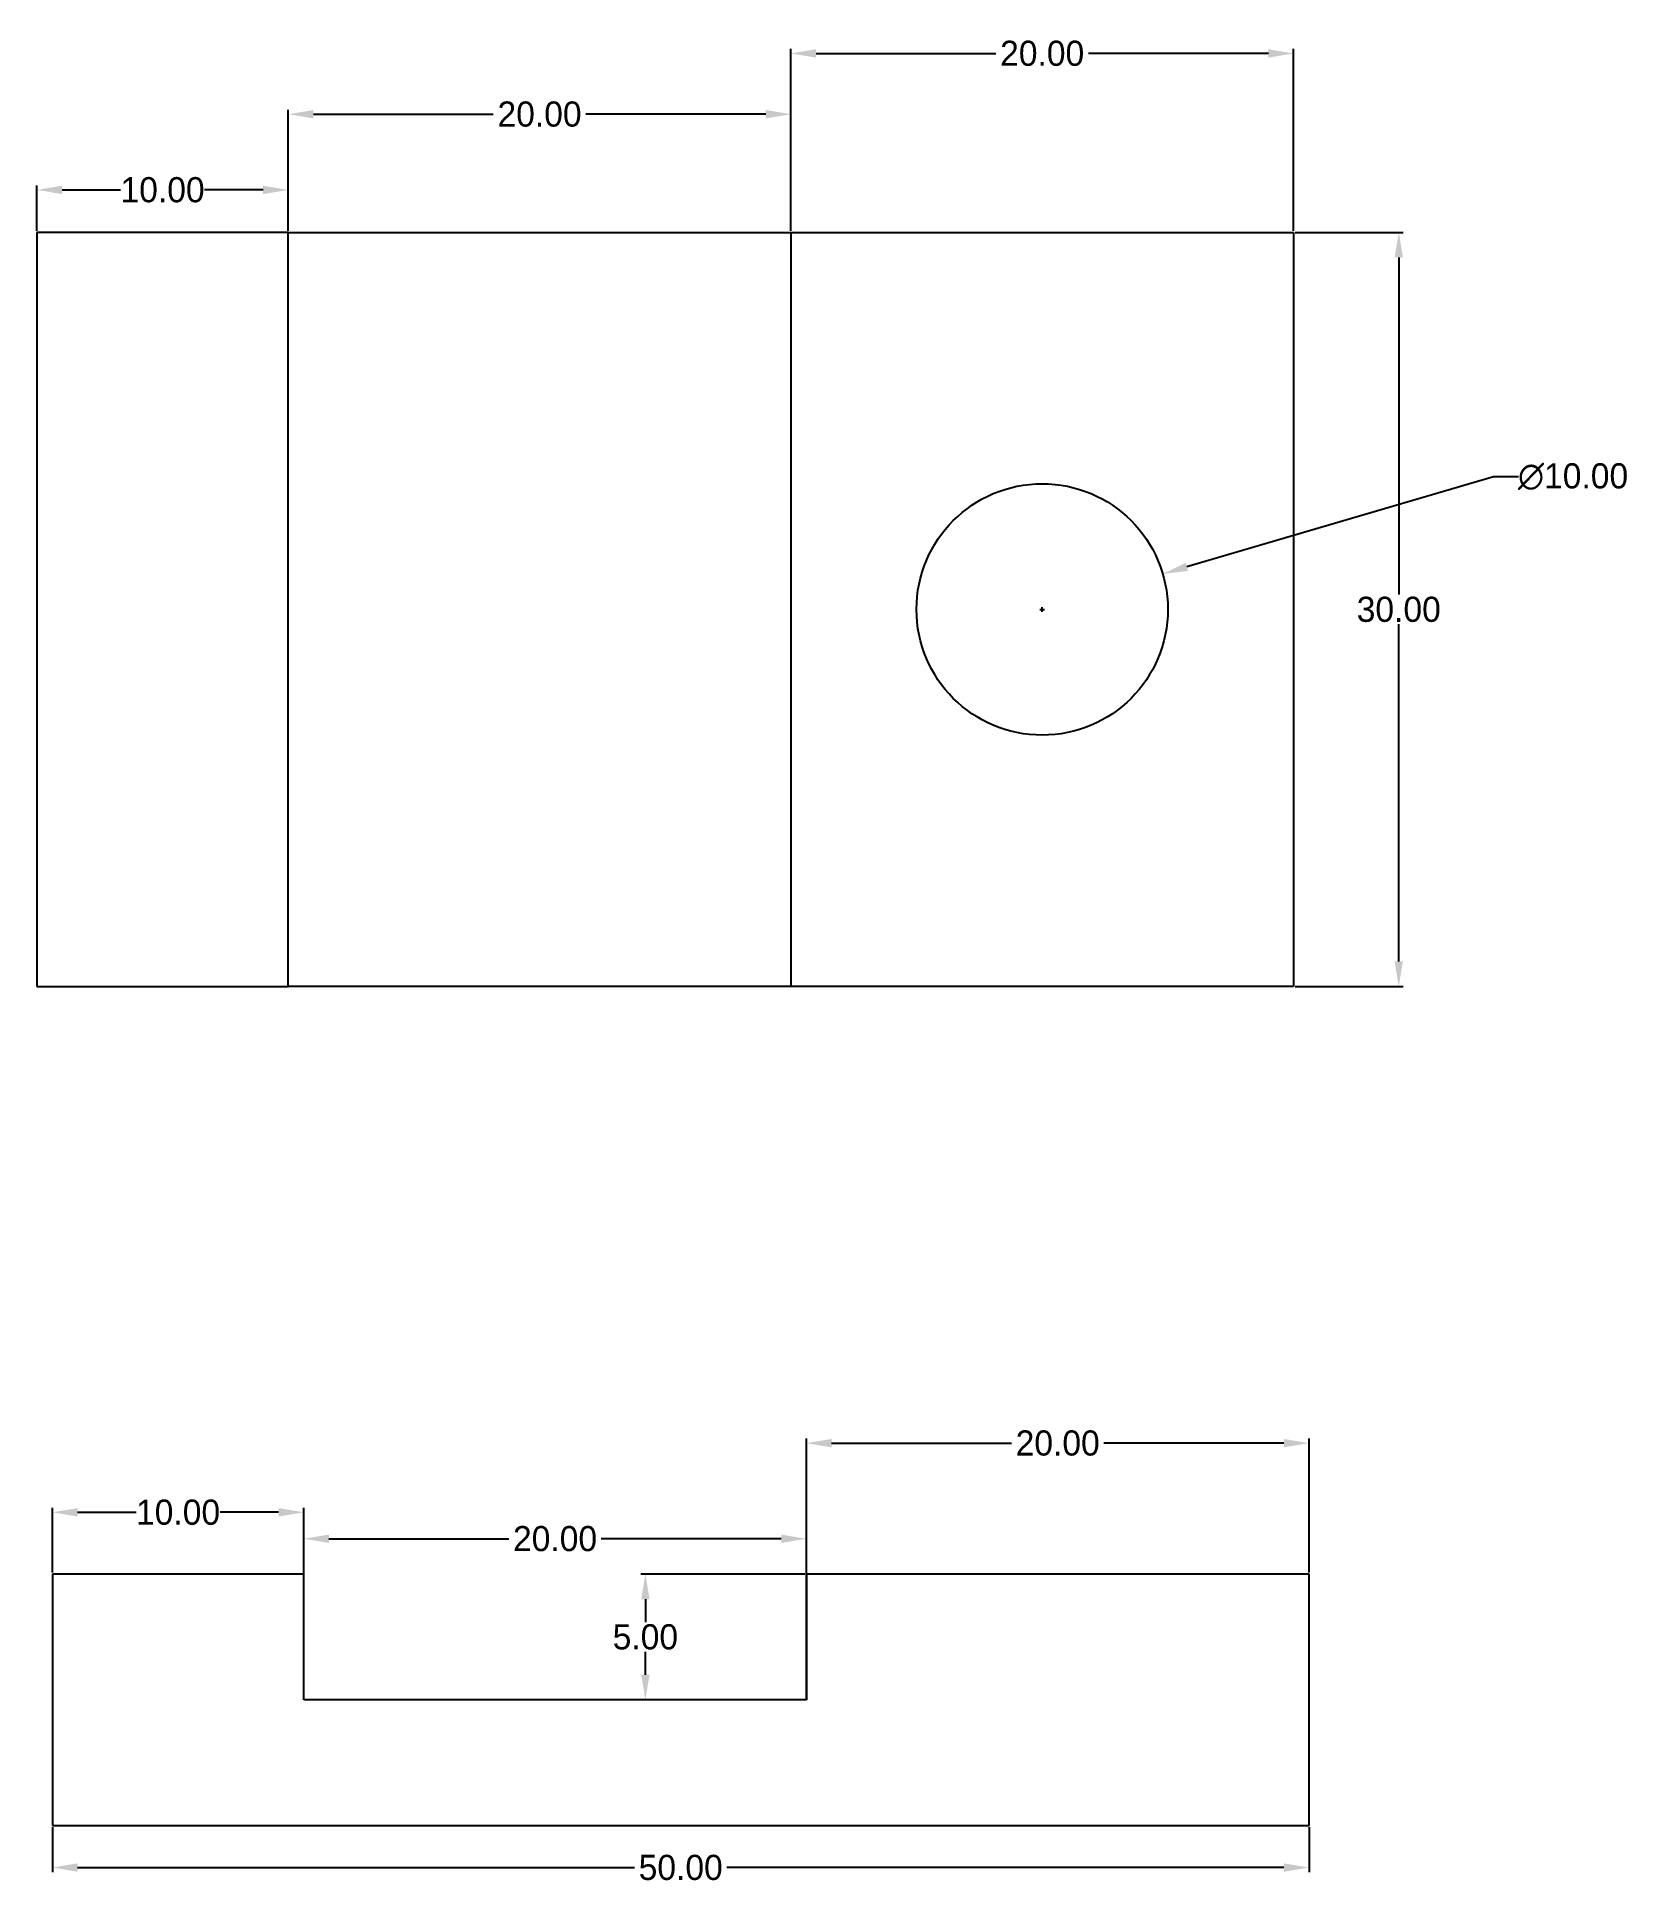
# Model space of a CAD drawing. Header units: metres. Extents: x 87 to 150.5, y 21.6 to 95.1.
import ezdxf

# ---------------------------------------------------------------- set-up
doc = ezdxf.new("R2010")
doc.units = ezdxf.units.M
doc.header["$MEASUREMENT"] = 0
doc.dimstyles.get("Standard").update_dxf_attribs({"dimtxt": 1, "dimasz": 1, "dimexe": 0.18, "dimexo": 0.0625, "dimgap": 0.09, "dimtad": 0, "dimtih": 1, "dimtoh": 1, "dimzin": 0, "dimdsep": 46, "dimtxsty": 'Standard', "dimcen": 0.09, "dimadec": 0, "dimazin": 0, "dimtfac": 1, "dimtofl": 0, "dimtmove": 0, "dimatfit": 3, "dimfxl": 1, "dimtolj": 1, "dimtzin": 0, "dimarcsym": 0})

# ---------------------------------------------------------------- blocks, each defined once
blk = doc.blocks.new('*D7')
at = {"color": 0, "lineweight": -2, "transparency": 16777216}
for p, q in [((86.999, 87.395), (86.999, 89.201)), ((87.999, 89.021), (90.326, 89.021)), ((95.999, 89.021), (93.673, 89.021)), ((96.999, 87.395), (96.999, 89.201))]:
    blk.add_line(p, q, dxfattribs=at)
at = {"color": 0, "transparency": 16777216}
for points in [[(87.999, 89.187), (87.999, 88.854), (86.999, 89.021)], [(95.999, 89.187), (95.999, 88.854), (96.999, 89.021)]]:
    blk.add_solid(points, dxfattribs=at)
at = {"layer": 'Defpoints', "color": 0, "transparency": 16777216}
for p in [(86.999, 89.021), (86.999, 87.332), (96.999, 87.332)]:
    blk.add_point(p, dxfattribs=at)
at = {"color": 0, "transparency": 16777216, "insert": (91.999, 89.021), "char_height": 1, "attachment_point": 5}
blk.add_mtext('\\A1;10.00', dxfattribs=at)
blk = doc.blocks.new('*D8')
at = {"color": 0, "lineweight": -2, "transparency": 16777216}
for p, q in [((96.999, 87.395), (96.999, 92.211)), ((97.999, 92.031), (105.159, 92.031)), ((115.999, 92.031), (108.839, 92.031)), ((116.999, 87.395), (116.999, 92.211))]:
    blk.add_line(p, q, dxfattribs=at)
at = {"color": 0, "transparency": 16777216}
for points in [[(97.999, 92.198), (97.999, 91.864), (96.999, 92.031)], [(115.999, 92.198), (115.999, 91.864), (116.999, 92.031)]]:
    blk.add_solid(points, dxfattribs=at)
at = {"layer": 'Defpoints', "color": 0, "transparency": 16777216}
for p in [(116.999, 92.031), (96.999, 87.332), (116.999, 87.332)]:
    blk.add_point(p, dxfattribs=at)
at = {"color": 0, "transparency": 16777216, "insert": (106.999, 92.031), "char_height": 1, "attachment_point": 5}
blk.add_mtext('\\A1;20.00', dxfattribs=at)
blk = doc.blocks.new('*D9')
at = {"color": 0, "lineweight": -2, "transparency": 16777216}
for p, q in [((116.999, 87.395), (116.999, 94.629)), ((117.999, 94.449), (125.159, 94.449)), ((135.999, 94.449), (128.839, 94.449)), ((136.999, 87.395), (136.999, 94.629))]:
    blk.add_line(p, q, dxfattribs=at)
at = {"color": 0, "transparency": 16777216}
for points in [[(117.999, 94.616), (117.999, 94.282), (116.999, 94.449)], [(135.999, 94.616), (135.999, 94.282), (136.999, 94.449)]]:
    blk.add_solid(points, dxfattribs=at)
at = {"layer": 'Defpoints', "color": 0, "transparency": 16777216}
for p in [(136.999, 94.449), (116.999, 87.332), (136.999, 87.332)]:
    blk.add_point(p, dxfattribs=at)
at = {"color": 0, "transparency": 16777216, "insert": (126.999, 94.449), "char_height": 1, "attachment_point": 5}
blk.add_mtext('\\A1;20.00', dxfattribs=at)
blk = doc.blocks.new('*D10')
at = {"color": 0, "lineweight": -2, "transparency": 16777216}
for p, q in [((144.951, 77.614), (132.756, 74.026)), ((145.951, 77.614), (144.951, 77.614)), ((126.909, 72.332), (127.089, 72.332)), ((126.999, 72.242), (126.999, 72.422))]:
    blk.add_line(p, q, dxfattribs=at)
at = {"color": 0, "transparency": 16777216}
blk.add_solid([(132.708, 74.185), (132.803, 73.866), (131.796, 73.743)], dxfattribs=at)
at = {"layer": 'Defpoints', "color": 0, "transparency": 16777216}
for p in [(131.796, 73.743), (122.203, 70.921)]:
    blk.add_point(p, dxfattribs=at)
at = {"color": 0, "transparency": 16777216, "insert": (148.124, 77.614), "char_height": 1, "attachment_point": 5}
blk.add_mtext('\\A1;∅10.00', dxfattribs=at)
blk = doc.blocks.new('*D11')
at = {"color": 0, "lineweight": -2, "transparency": 16777216}
for p, q in [((137.062, 87.332), (141.367, 87.332)), ((141.187, 86.332), (141.187, 72.922)), ((141.187, 58.332), (141.187, 71.742)), ((137.062, 57.332), (141.367, 57.332))]:
    blk.add_line(p, q, dxfattribs=at)
at = {"color": 0, "transparency": 16777216}
for points in [[(141.02, 86.332), (141.354, 86.332), (141.187, 87.332)], [(141.02, 58.332), (141.354, 58.332), (141.187, 57.332)]]:
    blk.add_solid(points, dxfattribs=at)
at = {"layer": 'Defpoints', "color": 0, "transparency": 16777216}
for p in [(136.999, 87.332), (136.999, 57.332), (141.187, 57.332)]:
    blk.add_point(p, dxfattribs=at)
at = {"color": 0, "transparency": 16777216, "insert": (141.187, 72.332), "char_height": 1, "attachment_point": 5}
blk.add_mtext('\\A1;30.00', dxfattribs=at)
blk = doc.blocks.new('*D12')
at = {"color": 0, "lineweight": -2, "transparency": 16777216}
for p, q in [((117.616, 34.022), (117.616, 39.35)), ((118.616, 39.17), (125.776, 39.17)), ((136.616, 39.17), (129.456, 39.17)), ((137.616, 34.022), (137.616, 39.35))]:
    blk.add_line(p, q, dxfattribs=at)
at = {"color": 0, "transparency": 16777216}
for points in [[(118.616, 39.337), (118.616, 39.003), (117.616, 39.17)], [(136.616, 39.337), (136.616, 39.003), (137.616, 39.17)]]:
    blk.add_solid(points, dxfattribs=at)
at = {"layer": 'Defpoints', "color": 0, "transparency": 16777216}
for p in [(117.616, 39.17), (117.616, 33.96), (137.616, 33.96)]:
    blk.add_point(p, dxfattribs=at)
at = {"color": 0, "transparency": 16777216, "insert": (127.616, 39.17), "char_height": 1, "attachment_point": 5}
blk.add_mtext('\\A1;20.00', dxfattribs=at)
blk = doc.blocks.new('*D13')
at = {"color": 0, "lineweight": -2, "transparency": 16777216}
for p, q in [((97.616, 29.022), (97.616, 35.547)), ((98.616, 35.367), (105.776, 35.367)), ((116.616, 35.367), (109.456, 35.367)), ((117.616, 29.022), (117.616, 35.547))]:
    blk.add_line(p, q, dxfattribs=at)
at = {"color": 0, "transparency": 16777216}
for points in [[(98.616, 35.534), (98.616, 35.201), (97.616, 35.367)], [(116.616, 35.534), (116.616, 35.201), (117.616, 35.367)]]:
    blk.add_solid(points, dxfattribs=at)
at = {"layer": 'Defpoints', "color": 0, "transparency": 16777216}
for p in [(97.616, 35.367), (97.616, 28.96), (117.616, 28.96)]:
    blk.add_point(p, dxfattribs=at)
at = {"color": 0, "transparency": 16777216, "insert": (107.616, 35.367), "char_height": 1, "attachment_point": 5}
blk.add_mtext('\\A1;20.00', dxfattribs=at)
blk = doc.blocks.new('*D14')
at = {"color": 0, "lineweight": -2, "transparency": 16777216}
for p, q in [((87.616, 34.022), (87.616, 36.599)), ((88.616, 36.419), (90.943, 36.419)), ((96.616, 36.419), (94.289, 36.419)), ((97.616, 34.022), (97.616, 36.599))]:
    blk.add_line(p, q, dxfattribs=at)
at = {"color": 0, "transparency": 16777216}
for points in [[(88.616, 36.586), (88.616, 36.252), (87.616, 36.419)], [(96.616, 36.586), (96.616, 36.252), (97.616, 36.419)]]:
    blk.add_solid(points, dxfattribs=at)
at = {"layer": 'Defpoints', "color": 0, "transparency": 16777216}
for p in [(87.616, 36.419), (87.616, 33.96), (97.616, 33.96)]:
    blk.add_point(p, dxfattribs=at)
at = {"color": 0, "transparency": 16777216, "insert": (92.616, 36.419), "char_height": 1, "attachment_point": 5}
blk.add_mtext('\\A1;10.00', dxfattribs=at)
blk = doc.blocks.new('*D15')
at = {"color": 0, "lineweight": -2, "transparency": 16777216}
for p, q in [((87.616, 23.897), (87.616, 22.108)), ((137.616, 23.897), (137.616, 22.108)), ((88.616, 22.288), (110.776, 22.288)), ((136.616, 22.288), (114.456, 22.288))]:
    blk.add_line(p, q, dxfattribs=at)
at = {"color": 0, "transparency": 16777216}
for points in [[(88.616, 22.455), (88.616, 22.122), (87.616, 22.288)], [(136.616, 22.455), (136.616, 22.122), (137.616, 22.288)]]:
    blk.add_solid(points, dxfattribs=at)
at = {"layer": 'Defpoints', "color": 0, "transparency": 16777216}
for p in [(87.616, 23.96), (137.616, 23.96), (137.616, 22.288)]:
    blk.add_point(p, dxfattribs=at)
at = {"color": 0, "transparency": 16777216, "insert": (112.616, 22.288), "char_height": 1, "attachment_point": 5}
blk.add_mtext('\\A1;50.00', dxfattribs=at)
blk = doc.blocks.new('*D16')
at = {"color": 0, "lineweight": -2, "transparency": 16777216}
for p, q in [((117.553, 33.96), (111.03, 33.96)), ((111.21, 32.96), (111.21, 32.05)), ((111.21, 29.96), (111.21, 30.87)), ((117.553, 28.96), (111.03, 28.96))]:
    blk.add_line(p, q, dxfattribs=at)
at = {"color": 0, "transparency": 16777216}
for points in [[(111.044, 32.96), (111.377, 32.96), (111.21, 33.96)], [(111.044, 29.96), (111.377, 29.96), (111.21, 28.96)]]:
    blk.add_solid(points, dxfattribs=at)
at = {"layer": 'Defpoints', "color": 0, "transparency": 16777216}
for p in [(117.616, 33.96), (111.21, 28.96), (117.616, 28.96)]:
    blk.add_point(p, dxfattribs=at)
at = {"color": 0, "transparency": 16777216, "insert": (111.21, 31.46), "char_height": 1, "attachment_point": 5}
blk.add_mtext('\\A1;5.00', dxfattribs=at)

msp = doc.modelspace()

# ---------------------------------------------------------------- linework, layer by layer
for p, q in [((86.999, 87.332), (86.999, 57.332)), ((96.999, 87.332), (86.999, 87.332)), ((96.999, 57.332), (96.999, 87.332)), ((96.999, 87.332), (116.999, 87.332)), ((116.999, 87.332), (116.999, 57.332)), ((116.999, 87.332), (136.999, 87.332)), ((136.999, 87.332), (136.999, 57.332)), ((86.999, 57.332), (96.999, 57.332)), ((116.999, 57.332), (96.999, 57.332)), ((136.999, 57.332), (116.999, 57.332)), ((97.616, 33.96), (87.616, 33.96)), ((87.616, 33.96), (87.616, 23.96)), ((97.616, 28.96), (97.616, 33.96)), ((137.616, 33.96), (117.616, 33.96)), ((117.616, 33.96), (117.616, 28.96)), ((117.616, 33.96), (117.616, 28.96)), ((137.616, 23.96), (137.616, 33.96)), ((117.616, 28.96), (97.616, 28.96)), ((87.616, 23.96), (137.616, 23.96))]:
    msp.add_line(p, q)
msp.add_circle((126.999, 72.332), 5)

# ---------------------------------------------------------------- dimensions: what is measured, and where the dimension line sits
for base, p1, p2, picture, middle in [((136.999, 94.449), (116.999, 87.332), (136.999, 87.332), '*D9', (126.999, 94.449)), ((116.999, 92.031), (96.999, 87.332), (116.999, 87.332), '*D8', (106.999, 92.031)), ((86.999, 89.021), (96.999, 87.332), (86.999, 87.332), '*D7', (91.999, 89.021)), ((117.616, 39.17), (137.616, 33.96), (117.616, 33.96), '*D12', (127.616, 39.17)), ((87.616, 36.419), (97.616, 33.96), (87.616, 33.96), '*D14', (92.616, 36.419)), ((97.616, 35.367), (117.616, 28.96), (97.616, 28.96), '*D13', (107.616, 35.367)), ((137.616, 22.288), (87.616, 23.96), (137.616, 23.96), '*D15', (112.616, 22.288))]:
    dim = msp.add_linear_dim(base=base, p1=p1, p2=p2, dimstyle='Standard')
    dim.commit()
    dim.dimension.update_dxf_attribs({"geometry": picture, "text_midpoint": middle})
for base, p1, p2, picture, middle in [((141.187, 57.332), (136.999, 87.332), (136.999, 57.332), '*D11', (141.187, 72.332)), ((111.21, 28.96), (117.616, 33.96), (117.616, 28.96), '*D16', (111.21, 31.46))]:
    dim = msp.add_linear_dim(base=base, p1=p1, p2=p2, angle=90, dimstyle='Standard')
    dim.commit()
    dim.dimension.update_dxf_attribs({"geometry": picture, "text_midpoint": middle})
dim = msp.add_diameter_dim_2p(p1=(122.203, 70.921), p2=(131.796, 73.743), dimstyle='Standard')
dim.commit()
dim.dimension.update_dxf_attribs({"geometry": '*D10', "text_midpoint": (148.124, 77.614), "dimtype": 163})

doc.saveas('drawing.dxf')
